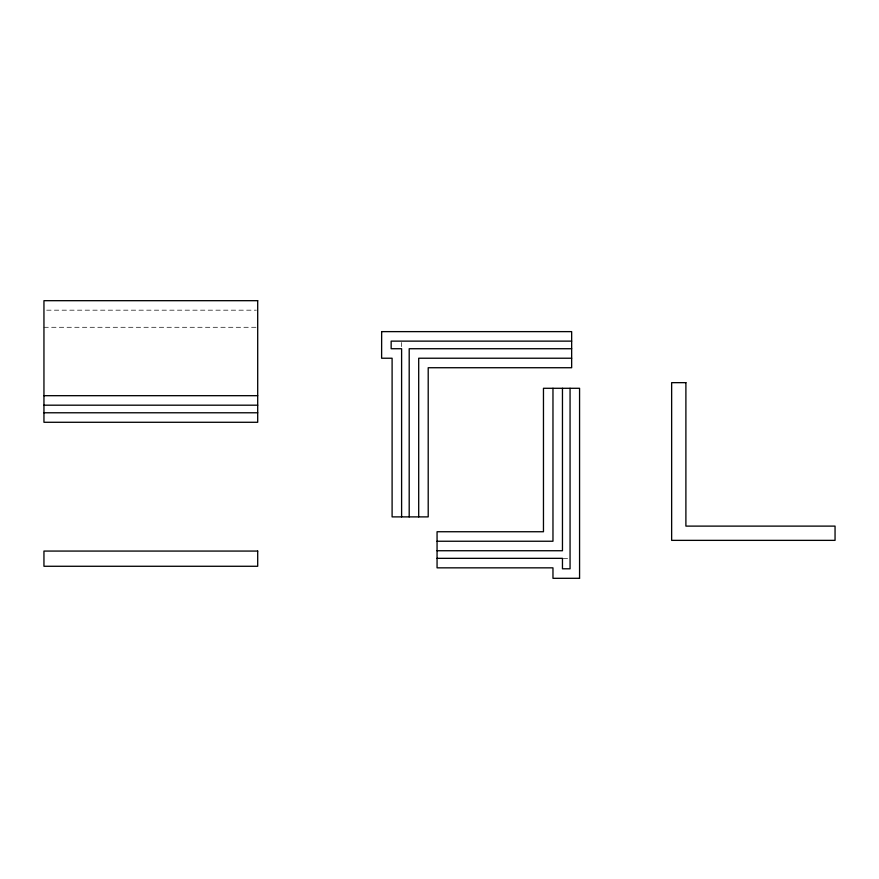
<?xml version="1.0" encoding="UTF-8"?>
<svg xmlns="http://www.w3.org/2000/svg" width="879" height="879" viewBox="0 0 879 879"><rect width="100%" height="100%" fill="white"/><g stroke="black" fill="none" stroke-linecap="round" stroke-linejoin="round"><path stroke-width="0.66" stroke-dasharray="4.39 3.3" d="M46.686 310.177L256.338 310.177M43.95 327.285L256.338 327.285M563.208 558.341L568.691 558.341M401.604 342.502L401.604 346.623"/><path stroke-width="1.32" d="M571.658 341.129L391.155 341.129L391.155 348.721L401.604 348.721L401.604 516.885M571.658 348.721L409.196 348.721L409.196 516.885M571.658 358.225L418.701 358.225L418.701 516.885M43.95 395.682L257.701 395.682M43.95 405.186L257.701 405.186M43.95 412.778L257.701 412.778M437.061 541.244L552.968 541.244L552.968 388.287M437.061 550.737L562.461 550.737L562.461 388.287M437.061 558.341L562.461 558.341L562.461 568.79L570.064 568.79L570.064 388.287M381.651 331.625L381.618 358.225L392.1 358.225L392.1 516.885L428.205 516.885L428.205 367.73L571.658 367.73L571.658 331.625L381.651 331.625M579.569 578.294L552.968 578.316L552.968 567.845L437.061 567.845L437.061 531.74L543.464 531.74L543.464 388.287L579.569 388.287L579.569 578.294M257.701 300.684L43.95 300.684L43.95 422.283L257.701 422.283L257.701 300.684M685.895 382.662L671.644 382.662L671.644 540.365L835.05 540.365L835.05 526.114L685.895 526.114L685.895 382.662M257.701 551.067L43.95 551.067L43.95 566.274L257.701 566.274L257.701 551.067"/></g></svg>
